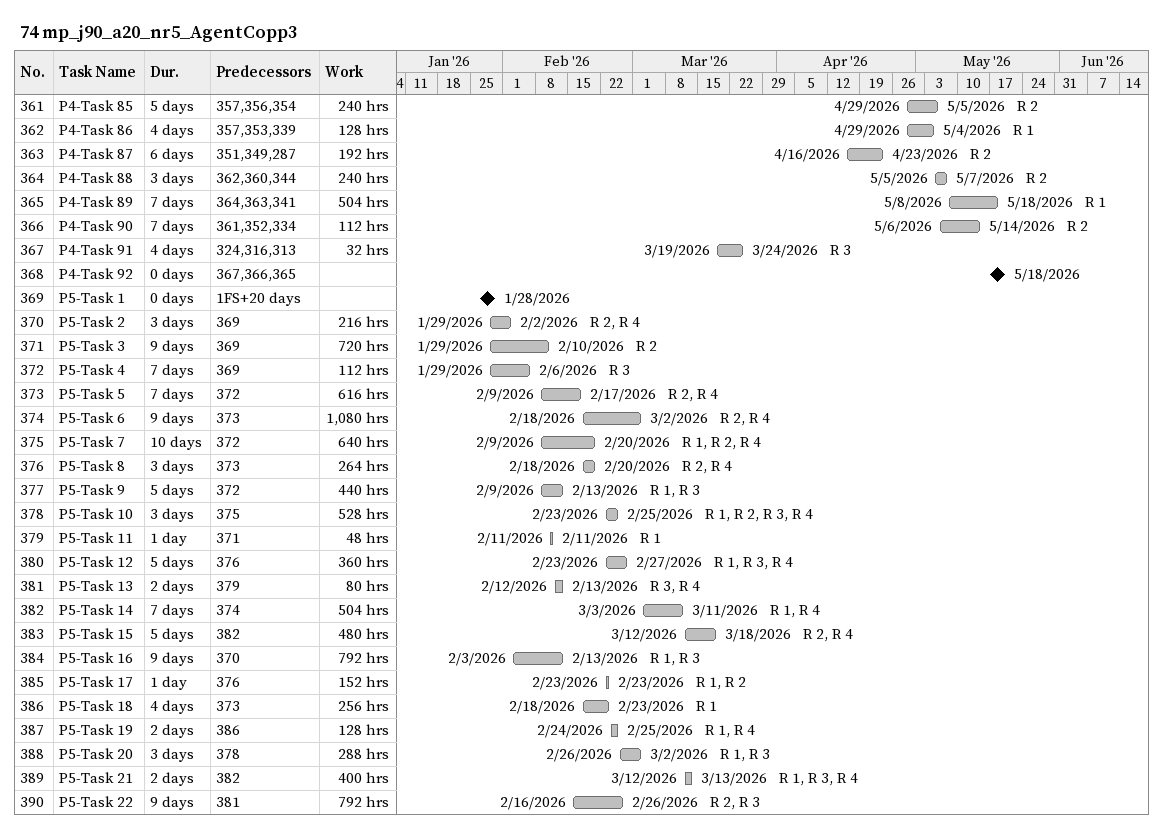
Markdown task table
74 mp_j90_a20_nr5_AgentCopp3

| ID | Task | Duration | Start | Finish | Predecessors | Resources | Work (h) |
|---|---|---|---|---|---|---|---|
| 361 | P4-Task 85 | 5d | 2026-04-29 | 2026-05-05 | 357, 356, 354 | R 2 | 240 |
| 362 | P4-Task 86 | 4d | 2026-04-29 | 2026-05-04 | 357, 353, 339 | R 1 | 128 |
| 363 | P4-Task 87 | 6d | 2026-04-16 | 2026-04-23 | 351, 349, 287 | R 2 | 192 |
| 364 | P4-Task 88 | 3d | 2026-05-05 | 2026-05-07 | 362, 360, 344 | R 2 | 240 |
| 365 | P4-Task 89 | 7d | 2026-05-08 | 2026-05-18 | 364, 363, 341 | R 1 | 504 |
| 366 | P4-Task 90 | 7d | 2026-05-06 | 2026-05-14 | 361, 352, 334 | R 2 | 112 |
| 367 | P4-Task 91 | 4d | 2026-03-19 | 2026-03-24 | 324, 316, 313 | R 3 | 32 |
| 368 | P4-Task 92 | 0d | 2026-05-18 | 2026-05-18 | 367, 366, 365 |  |  |
| 369 | P5-Task 1 | 0d | 2026-01-28 | 2026-01-28 | 1FS+20d |  |  |
| 370 | P5-Task 2 | 3d | 2026-01-29 | 2026-02-02 | 369 | R 2, R 4 | 216 |
| 371 | P5-Task 3 | 9d | 2026-01-29 | 2026-02-10 | 369 | R 2 | 720 |
| 372 | P5-Task 4 | 7d | 2026-01-29 | 2026-02-06 | 369 | R 3 | 112 |
| 373 | P5-Task 5 | 7d | 2026-02-09 | 2026-02-17 | 372 | R 2, R 4 | 616 |
| 374 | P5-Task 6 | 9d | 2026-02-18 | 2026-03-02 | 373 | R 2, R 4 | 1080 |
| 375 | P5-Task 7 | 10d | 2026-02-09 | 2026-02-20 | 372 | R 1, R 2, R 4 | 640 |
| 376 | P5-Task 8 | 3d | 2026-02-18 | 2026-02-20 | 373 | R 2, R 4 | 264 |
| 377 | P5-Task 9 | 5d | 2026-02-09 | 2026-02-13 | 372 | R 1, R 3 | 440 |
| 378 | P5-Task 10 | 3d | 2026-02-23 | 2026-02-25 | 375 | R 1, R 2, R 3, R 4 | 528 |
| 379 | P5-Task 11 | 1d | 2026-02-11 | 2026-02-11 | 371 | R 1 | 48 |
| 380 | P5-Task 12 | 5d | 2026-02-23 | 2026-02-27 | 376 | R 1, R 3, R 4 | 360 |
| 381 | P5-Task 13 | 2d | 2026-02-12 | 2026-02-13 | 379 | R 3, R 4 | 80 |
| 382 | P5-Task 14 | 7d | 2026-03-03 | 2026-03-11 | 374 | R 1, R 4 | 504 |
| 383 | P5-Task 15 | 5d | 2026-03-12 | 2026-03-18 | 382 | R 2, R 4 | 480 |
| 384 | P5-Task 16 | 9d | 2026-02-03 | 2026-02-13 | 370 | R 1, R 3 | 792 |
| 385 | P5-Task 17 | 1d | 2026-02-23 | 2026-02-23 | 376 | R 1, R 2 | 152 |
| 386 | P5-Task 18 | 4d | 2026-02-18 | 2026-02-23 | 373 | R 1 | 256 |
| 387 | P5-Task 19 | 2d | 2026-02-24 | 2026-02-25 | 386 | R 1, R 4 | 128 |
| 388 | P5-Task 20 | 3d | 2026-02-26 | 2026-03-02 | 378 | R 1, R 3 | 288 |
| 389 | P5-Task 21 | 2d | 2026-03-12 | 2026-03-13 | 382 | R 1, R 3, R 4 | 400 |
| 390 | P5-Task 22 | 9d | 2026-02-16 | 2026-02-26 | 381 | R 2, R 3 | 792 |
